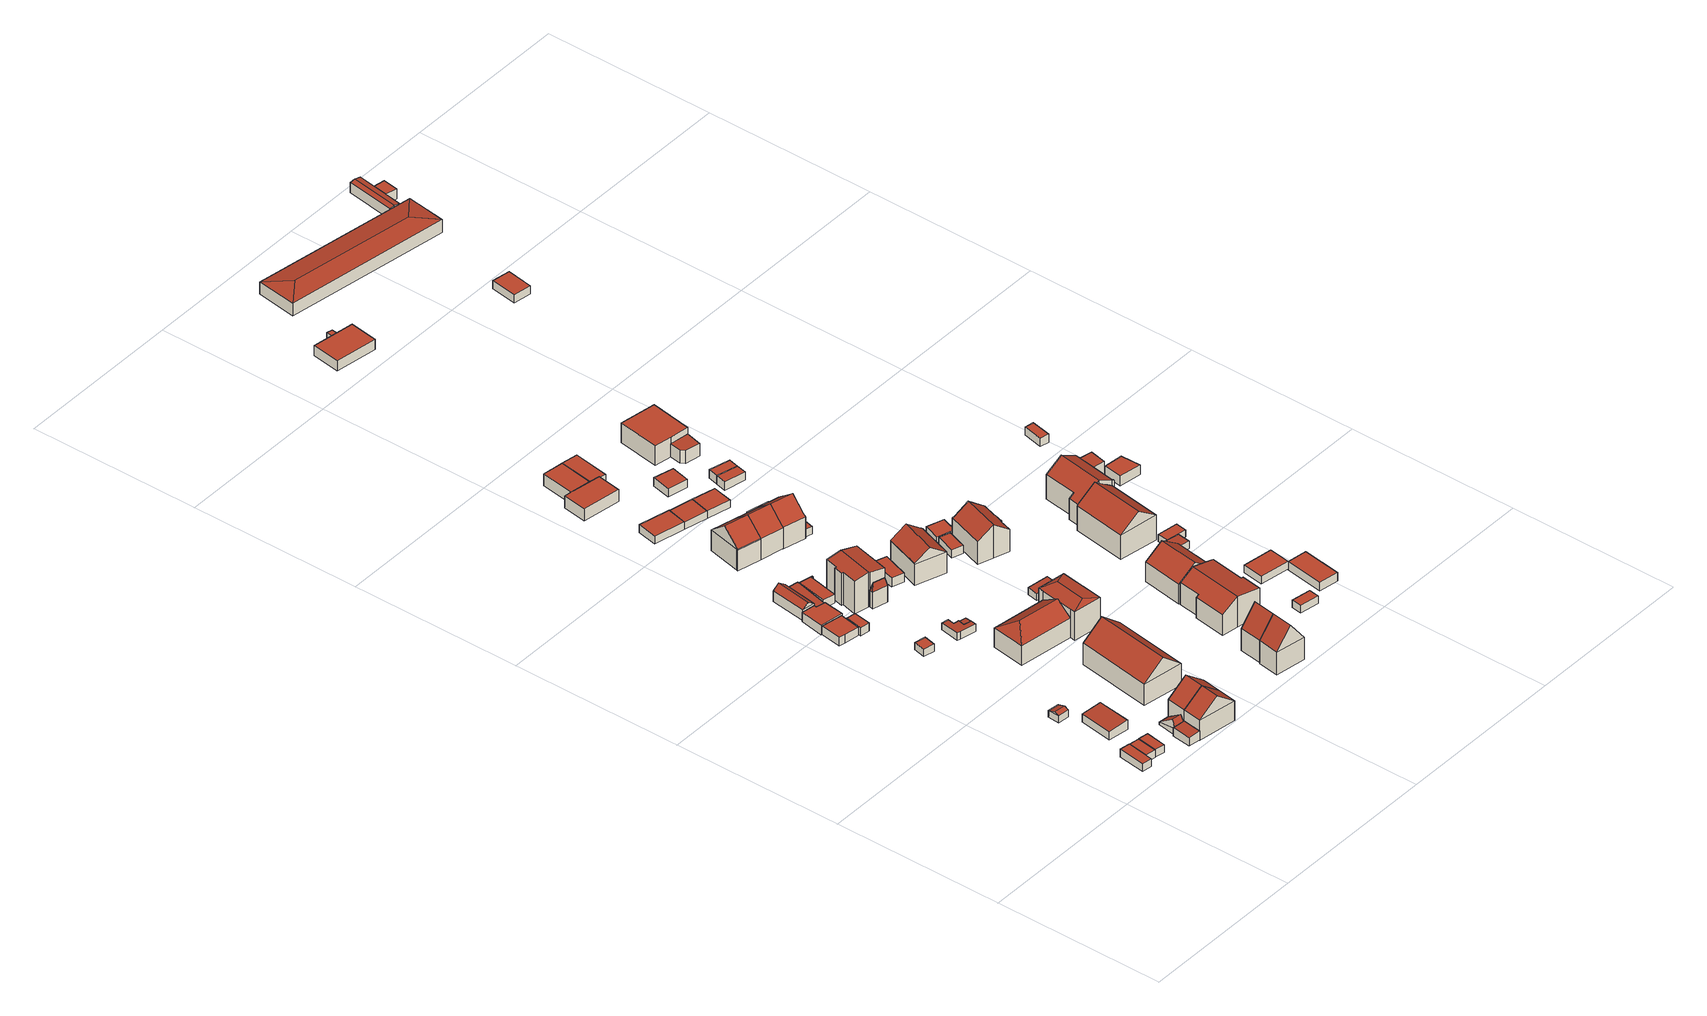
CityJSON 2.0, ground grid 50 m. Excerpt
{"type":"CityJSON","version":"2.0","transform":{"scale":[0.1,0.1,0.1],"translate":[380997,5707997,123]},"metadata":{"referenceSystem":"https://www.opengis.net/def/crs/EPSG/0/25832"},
"CityObjects":{
"building1":{"type":"Building","attributes":{"Gemeindeschluessel":"05911000","Geometrietyp2DReferenz":"3000","function":"31001_2463","roofType":"1000","measuredHeight":2.41,"storeysAboveGround":1},"geometry":[{"type":"Solid","lod":"2","boundaries":[[[[0,1,2,3]],[[4,5,1,0]],[[6,7,5,4]],[[3,2,7,6]],[[4,0,3,6]],[[1,5,7,2]]]],"semantics":{"surfaces":[{"type":"WallSurface"},{"type":"RoofSurface"},{"type":"GroundSurface"}],"values":[[0,0,0,0,1,2]]}}]},
"building2":{"type":"Building","attributes":{"Gemeindeschluessel":"05911000","Geometrietyp2DReferenz":"3000","function":"31001_2463","roofType":"1000","measuredHeight":2.34,"storeysAboveGround":1},"geometry":[{"type":"Solid","lod":"2","boundaries":[[[[8,9,10,11]],[[12,13,9,8]],[[14,15,13,12]],[[11,10,15,14]],[[12,8,11,14]],[[9,13,15,10]]]],"semantics":{"surfaces":[{"type":"WallSurface"},{"type":"RoofSurface"},{"type":"GroundSurface"}],"values":[[0,0,0,0,1,2]]}}]},
"building3":{"type":"Building","attributes":{"Gemeindeschluessel":"05911000","Geometrietyp2DReferenz":"3000","function":"31001_2463","roofType":"1000","measuredHeight":2.34,"storeysAboveGround":1},"geometry":[{"type":"Solid","lod":"2","boundaries":[[[[16,17,18,19]],[[20,21,17,16]],[[22,23,21,20]],[[19,18,23,22]],[[20,16,19,22]],[[17,21,23,18]]]],"semantics":{"surfaces":[{"type":"WallSurface"},{"type":"RoofSurface"},{"type":"GroundSurface"}],"values":[[0,0,0,0,1,2]]}}]},
"building4":{"type":"Building","attributes":{"Gemeindeschluessel":"05911000","Geometrietyp2DReferenz":"3000","function":"31001_1313","roofType":"3100","measuredHeight":2.68,"storeysAboveGround":1},"geometry":[{"type":"Solid","lod":"2","boundaries":[[[[24,25,26,27]],[[28,29,25,24]],[[30,31,29,28]],[[27,26,31,30]],[[24,32,28]],[[30,33,27]],[[27,33,32,24]],[[28,32,33,30]],[[25,29,31,26]]]],"semantics":{"surfaces":[{"type":"WallSurface"},{"type":"RoofSurface"},{"type":"GroundSurface"}],"values":[[0,0,0,0,0,0,1,1,2]]}}]},
"building5":{"type":"Building","attributes":{"Gemeindeschluessel":"05911000","Geometrietyp2DReferenz":"3000","function":"31001_2463","roofType":"2100","measuredHeight":2.93,"storeysAboveGround":1},"geometry":[{"type":"Solid","lod":"2","boundaries":[[[[34,35,36,37]],[[38,39,35,34]],[[40,41,39,38]],[[37,36,41,40]],[[38,34,37,40]],[[35,39,41,36]]]],"semantics":{"surfaces":[{"type":"WallSurface"},{"type":"RoofSurface"},{"type":"GroundSurface"}],"values":[[0,0,0,0,1,2]]}}]},
"building6":{"type":"Building","attributes":{"Gemeindeschluessel":"05911000","Geometrietyp2DReferenz":"3000","function":"51009_1610","roofType":"2100","measuredHeight":2.85},"geometry":[{"type":"Solid","lod":"2","boundaries":[[[[42,43,44,45]],[[46,47,43,42]],[[48,49,47,46]],[[50,51,49,48]],[[45,44,51,50]],[[48,46,42,45,50]],[[43,47,49,51,44]]]],"semantics":{"surfaces":[{"type":"WallSurface"},{"type":"RoofSurface"},{"type":"GroundSurface"}],"values":[[0,0,0,0,0,1,2]]}}]},
"building7":{"type":"Building","attributes":{"Gemeindeschluessel":"05911000","Geometrietyp2DReferenz":"3000","function":"51009_1610","roofType":"3100","measuredHeight":4.09},"geometry":[{"type":"Solid","lod":"2","boundaries":[[[[52,53,54,55]],[[56,57,53,52]],[[58,59,57,56]],[[55,54,59,58]],[[52,60,56]],[[58,61,55]],[[55,61,60,52]],[[56,60,61,58]],[[53,57,59,54]]]],"semantics":{"surfaces":[{"type":"WallSurface"},{"type":"RoofSurface"},{"type":"GroundSurface"}],"values":[[0,0,0,0,0,0,1,1,2]]}}]},
"building8":{"type":"Building","attributes":{"Gemeindeschluessel":"05911000","Geometrietyp2DReferenz":"3000","function":"31001_2463","roofType":"1000","measuredHeight":2.59,"storeysAboveGround":1},"geometry":[{"type":"Solid","lod":"2","boundaries":[[[[62,63,64,65]],[[66,67,63,62]],[[68,69,67,66]],[[70,71,69,68]],[[65,64,71,70]],[[68,66,62,65,70]],[[63,67,69,71,64]]]],"semantics":{"surfaces":[{"type":"WallSurface"},{"type":"RoofSurface"},{"type":"GroundSurface"}],"values":[[0,0,0,0,0,1,2]]}}]},
"building9":{"type":"Building","attributes":{"Gemeindeschluessel":"05911000","Geometrietyp2DReferenz":"3000","function":"51009_1611","roofType":"1000","measuredHeight":2.9},"geometry":[{"type":"Solid","lod":"2","boundaries":[[[[72,73,74,75]],[[76,77,73,72]],[[78,79,77,76]],[[80,81,79,78]],[[82,83,81,80]],[[75,74,83,82]],[[80,78,76,72,75,82]],[[73,77,79,81,83,74]]]],"semantics":{"surfaces":[{"type":"WallSurface"},{"type":"RoofSurface"},{"type":"GroundSurface"}],"values":[[0,0,0,0,0,0,1,2]]}}]},
"building10":{"type":"Building","attributes":{"Gemeindeschluessel":"05911000","Geometrietyp2DReferenz":"3000","function":"31001_1313","roofType":"1000","measuredHeight":2.15,"storeysAboveGround":1},"geometry":[{"type":"Solid","lod":"2","boundaries":[[[[84,85,86,87]],[[88,89,85,84]],[[90,91,89,88]],[[87,86,91,90]],[[88,84,87,90]],[[85,89,91,86]]]],"semantics":{"surfaces":[{"type":"WallSurface"},{"type":"RoofSurface"},{"type":"GroundSurface"}],"values":[[0,0,0,0,1,2]]}}]},
"building11":{"type":"Building","attributes":{"Gemeindeschluessel":"05911000","Geometrietyp2DReferenz":"3000","function":"31001_1010","roofType":"3100","measuredHeight":10.71,"storeysAboveGround":2},"address":[{"country":"Germany","locality":"Bochum","thoroughfareNumber":"12a","thoroughfareName":"Am Südblick"}],"geometry":[{"type":"Solid","lod":"2","boundaries":[[[[92,57,93,94]],[[95,96,57,92]],[[97,98,96,95]],[[94,93,98,97]],[[92,99,95]],[[97,100,94]],[[94,100,99,92]],[[95,99,100,97]],[[57,96,98,93]]]],"semantics":{"surfaces":[{"type":"WallSurface"},{"type":"RoofSurface"},{"type":"GroundSurface"}],"values":[[0,0,0,0,0,0,1,1,2]]}}]},
"building12":{"type":"Building","attributes":{"Gemeindeschluessel":"05911000","Geometrietyp2DReferenz":"3000","function":"51009_1610","roofType":"1000","measuredHeight":2.42},"geometry":[{"type":"Solid","lod":"2","boundaries":[[[[101,102,103,104]],[[105,106,102,101]],[[107,108,106,105]],[[104,103,108,107]],[[105,101,104,107]],[[102,106,108,103]]]],"semantics":{"surfaces":[{"type":"WallSurface"},{"type":"RoofSurface"},{"type":"GroundSurface"}],"values":[[0,0,0,0,1,2]]}}]},
"building13":{"type":"Building","attributes":{"Gemeindeschluessel":"05911000","Geometrietyp2DReferenz":"3000","function":"31001_1313","roofType":"5000","measuredHeight":4.59,"storeysAboveGround":1},"geometry":[{"type":"Solid","lod":"2","boundaries":[[[[109,110,111,112]],[[113,114,110,109]],[[115,116,114,113]],[[117,118,116,115]],[[112,111,118,117]],[[113,119,120,117,115]],[[119,109,112,120]],[[117,120,112]],[[109,119,113]],[[110,114,116,118,111]]]],"semantics":{"surfaces":[{"type":"WallSurface"},{"type":"RoofSurface"},{"type":"GroundSurface"}],"values":[[0,0,0,0,0,1,1,0,0,2]]}}]},
"building14":{"type":"Building","attributes":{"Gemeindeschluessel":"05911000","Geometrietyp2DReferenz":"3000","function":"31001_1010","roofType":"3100","measuredHeight":10.68,"storeysAboveGround":2},"address":[{"country":"Germany","locality":"Bochum","thoroughfareNumber":"12","thoroughfareName":"Am Südblick"}],"geometry":[{"type":"Solid","lod":"2","boundaries":[[[[121,53,57,92]],[[122,123,53,121]],[[95,96,123,122]],[[92,57,96,95]],[[121,124,122]],[[95,99,92]],[[92,99,124,121]],[[122,124,99,95]],[[53,123,96,57]]]],"semantics":{"surfaces":[{"type":"WallSurface"},{"type":"RoofSurface"},{"type":"GroundSurface"}],"values":[[0,0,0,0,0,0,1,1,2]]}}]},
"building15":{"type":"Building","attributes":{"Gemeindeschluessel":"05911000","Geometrietyp2DReferenz":"3000","function":"31001_2463","roofType":"2100","measuredHeight":2.59,"storeysAboveGround":1},"geometry":[{"type":"Solid","lod":"2","boundaries":[[[[125,126,127,128]],[[129,130,126,125]],[[131,132,130,129]],[[133,134,132,131]],[[135,136,134,133]],[[137,138,136,135]],[[128,127,138,137]],[[135,133,131,129,125,128,137]],[[126,130,132,134,136,138,127]]]],"semantics":{"surfaces":[{"type":"WallSurface"},{"type":"RoofSurface"},{"type":"GroundSurface"}],"values":[[0,0,0,0,0,0,0,1,2]]}}]},
"building16":{"type":"Building","attributes":{"Gemeindeschluessel":"05911000","Geometrietyp2DReferenz":"3000","function":"31001_2463","roofType":"1000","measuredHeight":2.65,"storeysAboveGround":1},"geometry":[{"type":"Solid","lod":"2","boundaries":[[[[139,140,141,142]],[[143,144,140,139]],[[145,146,144,143]],[[147,148,146,145]],[[149,150,148,147]],[[142,141,150,149]],[[147,145,143,139,142,149]],[[140,144,146,148,150,141]]]],"semantics":{"surfaces":[{"type":"WallSurface"},{"type":"RoofSurface"},{"type":"GroundSurface"}],"values":[[0,0,0,0,0,0,1,2]]}}]},
"building17":{"type":"Building","attributes":{"Gemeindeschluessel":"05911000","Geometrietyp2DReferenz":"3000","function":"31001_1313","roofType":"2100","measuredHeight":2.37,"storeysAboveGround":1},"geometry":[{"type":"Solid","lod":"2","boundaries":[[[[151,152,153,154]],[[155,156,152,151]],[[157,158,156,155]],[[159,160,158,157]],[[161,162,160,159]],[[163,164,162,161]],[[165,166,164,163]],[[167,168,166,165]],[[154,153,168,167]],[[165,163,161,159,157,155,151,154,167]],[[152,156,158,160,162,164,166,168,153]]]],"semantics":{"surfaces":[{"type":"WallSurface"},{"type":"RoofSurface"},{"type":"GroundSurface"}],"values":[[0,0,0,0,0,0,0,0,0,1,2]]}}]},
"building18":{"type":"Building","attributes":{"Gemeindeschluessel":"05911000","Geometrietyp2DReferenz":"3000","function":"51009_1610","roofType":"2100","measuredHeight":2.15},"geometry":[{"type":"Solid","lod":"2","boundaries":[[[[169,164,170,171]],[[172,162,164,169]],[[173,160,162,172]],[[171,170,160,173]],[[172,169,171,173]],[[164,162,160,170]]]],"semantics":{"surfaces":[{"type":"WallSurface"},{"type":"RoofSurface"},{"type":"GroundSurface"}],"values":[[0,0,0,0,1,2]]}}]},
"building19":{"type":"Building","attributes":{"Gemeindeschluessel":"05911000","Geometrietyp2DReferenz":"3000","function":"31001_1010","roofType":"3100","measuredHeight":11.6,"storeysAboveGround":2},"address":[{"country":"Germany","locality":"Bochum","thoroughfareNumber":"10","thoroughfareName":"Am Südblick"}],"geometry":[{"type":"Solid","lod":"2","boundaries":[[[[174,175,176,177]],[[178,179,175,174]],[[180,181,179,178]],[[177,176,181,180]],[[174,182,178]],[[180,183,177]],[[177,183,182,174]],[[178,182,183,180]],[[175,179,181,176]]]],"semantics":{"surfaces":[{"type":"WallSurface"},{"type":"RoofSurface"},{"type":"GroundSurface"}],"values":[[0,0,0,0,0,0,1,1,2]]}}]},
"building20":{"type":"Building","attributes":{"Gemeindeschluessel":"05911000","Geometrietyp2DReferenz":"3000","function":"31001_1010"},"address":[{"country":"Germany","locality":"Bochum","thoroughfareNumber":"68","thoroughfareName":"Auf dem Norrenberge"}],"children":["building20-1","building20-2"]},
"building20-1":{"type":"BuildingPart","attributes":{"roofType":"5000","measuredHeight":7.53,"storeysAboveGround":2},"parents":["building20"],"geometry":[{"type":"Solid","lod":"2","boundaries":[[[[184,185,186,187]],[[188,189,185,184]],[[190,191,189,188]],[[187,192,184]],[[190,193,192,187]],[[188,193,190]],[[184,192,193,188]],[[185,189,191,186]],[[191,190,187,186]]]],"semantics":{"surfaces":[{"type":"WallSurface"},{"type":"RoofSurface"},{"type":"GroundSurface"},{"type":"ClosureSurface"}],"values":[[0,0,0,1,1,1,1,2,3]]}}]},
"building20-2":{"type":"BuildingPart","attributes":{"roofType":"3100","measuredHeight":10.7,"storeysAboveGround":2},"parents":["building20"],"geometry":[{"type":"Solid","lod":"2","boundaries":[[[[194,195,191,190,196]],[[197,198,195,194]],[[199,200,198,197]],[[201,202,200,199]],[[203,204,202,201]],[[205,206,204,203]],[[207,208,206,205]],[[209,210,208,207]],[[211,212,210,209]],[[213,187,186,212,211]],[[207,205,203,201,199,197,194,209]],[[196,213,211,209,194]],[[195,198,200,202,204,206,208,210,212,186,191]],[[187,213,196,190]],[[191,186,187,190]]]],"semantics":{"surfaces":[{"type":"WallSurface"},{"type":"RoofSurface"},{"type":"GroundSurface"},{"type":"ClosureSurface"}],"values":[[0,0,0,0,0,0,0,0,0,0,1,1,2,0,3]]}}]},
"building21":{"type":"Building","attributes":{"Gemeindeschluessel":"05911000","Geometrietyp2DReferenz":"3000","function":"31001_1010","roofType":"3100","measuredHeight":10.77,"storeysAboveGround":2},"address":[{"country":"Germany","locality":"Bochum","thoroughfareNumber":"75","thoroughfareName":"Auf dem Norrenberge"}],"geometry":[{"type":"Solid","lod":"2","boundaries":[[[[214,215,216,217]],[[218,219,215,214]],[[220,221,219,218]],[[222,223,221,220]],[[217,216,223,222]],[[224,225,217,222]],[[225,224,226,227,228]],[[227,226,220,218]],[[228,227,218,214]],[[226,224,222,220]],[[225,228,214,217]],[[215,219,221,223,216]]]],"semantics":{"surfaces":[{"type":"WallSurface"},{"type":"RoofSurface"},{"type":"GroundSurface"}],"values":[[0,0,0,0,0,1,1,0,0,0,0,2]]}}]},
"building22":{"type":"Building","attributes":{"Gemeindeschluessel":"05911000","Geometrietyp2DReferenz":"3000","function":"31001_3041"},"address":[{"country":"Germany","locality":"Bochum","thoroughfareNumber":"8","thoroughfareName":"Am Südblick"}],"children":["building22-1","building22-2"]},
"building22-1":{"type":"BuildingPart","attributes":{"roofType":"5000","measuredHeight":9.44,"storeysAboveGround":3},"parents":["building22"],"geometry":[{"type":"Solid","lod":"2","boundaries":[[[[229,230,231,232]],[[233,234,235,230,229]],[[236,237,238,239,240]],[[241,242,237,236]],[[232,231,242,241]],[[243,229,232]],[[241,236,244,245]],[[241,245,243,232]],[[245,244,240,246,247,233,229,243]],[[240,244,236]],[[230,235,238,237,242,231]],[[246,240,239]],[[234,233,247]],[[238,235,234,239]],[[234,247,246,239]]]],"semantics":{"surfaces":[{"type":"WallSurface"},{"type":"RoofSurface"},{"type":"GroundSurface"},{"type":"ClosureSurface"}],"values":[[0,0,0,0,0,1,1,1,1,0,2,0,0,3,3]]}}]},
"building22-2":{"type":"BuildingPart","attributes":{"roofType":"5000","measuredHeight":9.24,"storeysAboveGround":3},"parents":["building22"],"geometry":[{"type":"Solid","lod":"2","boundaries":[[[[248,249,235,234]],[[250,251,249,248]],[[239,238,251,250]],[[248,252,250]],[[234,247,253,252,248]],[[250,252,253,246,239]],[[249,251,238,235]],[[238,239,234,235]],[[247,246,253]],[[247,234,239,246]]]],"semantics":{"surfaces":[{"type":"WallSurface"},{"type":"RoofSurface"},{"type":"GroundSurface"},{"type":"ClosureSurface"}],"values":[[0,0,0,1,1,1,2,3,0,3]]}}]},
"building23":{"type":"Building","attributes":{"Gemeindeschluessel":"05911000","Geometrietyp2DReferenz":"3000","function":"31001_2463","roofType":"1000","measuredHeight":2.37,"storeysAboveGround":1},"geometry":[{"type":"Solid","lod":"2","boundaries":[[[[254,255,256,257]],[[258,259,255,254]],[[260,261,259,258]],[[257,256,261,260]],[[258,254,257,260]],[[255,259,261,256]]]],"semantics":{"surfaces":[{"type":"WallSurface"},{"type":"RoofSurface"},{"type":"GroundSurface"}],"values":[[0,0,0,0,1,2]]}}]},
"building24":{"type":"Building","attributes":{"Gemeindeschluessel":"05911000","Geometrietyp2DReferenz":"3000","function":"31001_1010","roofType":"3100","measuredHeight":10.73,"storeysAboveGround":2},"address":[{"country":"Germany","locality":"Bochum","thoroughfareNumber":"73","thoroughfareName":"Auf dem Norrenberge"}],"geometry":[{"type":"Solid","lod":"2","boundaries":[[[[262,263,216,264]],[[265,266,263,262]],[[267,215,266,265]],[[264,216,215,267]],[[262,268,265]],[[267,269,264]],[[264,269,268,262]],[[265,268,269,267]],[[263,266,215,216]]]],"semantics":{"surfaces":[{"type":"WallSurface"},{"type":"RoofSurface"},{"type":"GroundSurface"}],"values":[[0,0,0,0,0,0,1,1,2]]}}]},
"building25":{"type":"Building","attributes":{"Gemeindeschluessel":"05911000","Geometrietyp2DReferenz":"3000","function":"31001_2100"},"address":[{"country":"Germany","locality":"Bochum","thoroughfareNumber":"73","thoroughfareName":"Kirchharpener Str."}],"children":["building25-1","building25-2"]},
"building25-1":{"type":"BuildingPart","attributes":{"roofType":"1000","measuredHeight":3.66,"storeysAboveGround":1},"parents":["building25"],"geometry":[{"type":"Solid","lod":"2","boundaries":[[[[270,271,272,273]],[[274,275,271,270]],[[273,272,276,277]],[[274,270,273,277]],[[271,275,276,272]],[[275,274,277,276]]]],"semantics":{"surfaces":[{"type":"WallSurface"},{"type":"RoofSurface"},{"type":"GroundSurface"},{"type":"ClosureSurface"}],"values":[[0,0,0,1,2,3]]}}]},
"building25-2":{"type":"BuildingPart","attributes":{"roofType":"1000","measuredHeight":3.69,"storeysAboveGround":1},"parents":["building25"],"geometry":[{"type":"Solid","lod":"2","boundaries":[[[[278,279,280,281]],[[282,277,276,279,278]],[[283,284,275,274,285]],[[286,287,284,283]],[[281,280,287,286]],[[283,285,282,278,281,286]],[[279,276,275,284,287,280]],[[277,282,285,274]],[[275,276,277,274]]]],"semantics":{"surfaces":[{"type":"WallSurface"},{"type":"RoofSurface"},{"type":"GroundSurface"},{"type":"ClosureSurface"}],"values":[[0,0,0,0,0,1,2,0,3]]}}]},
"building26":{"type":"Building","attributes":{"Gemeindeschluessel":"05911000","Geometrietyp2DReferenz":"3000","function":"31001_2463","roofType":"1000","measuredHeight":2.79,"storeysAboveGround":1},"geometry":[{"type":"Solid","lod":"2","boundaries":[[[[288,289,290,291]],[[292,293,289,288]],[[294,295,293,292]],[[291,290,295,294]],[[292,288,291,294]],[[289,293,295,290]]]],"semantics":{"surfaces":[{"type":"WallSurface"},{"type":"RoofSurface"},{"type":"GroundSurface"}],"values":[[0,0,0,0,1,2]]}}]},
"building27":{"type":"Building","attributes":{"Gemeindeschluessel":"05911000","Geometrietyp2DReferenz":"3000","function":"31001_2463","roofType":"1000","measuredHeight":2.34,"storeysAboveGround":1},"geometry":[{"type":"Solid","lod":"2","boundaries":[[[[296,259,261,297]],[[298,299,259,296]],[[300,301,299,298]],[[297,261,301,300]],[[298,296,297,300]],[[259,299,301,261]]]],"semantics":{"surfaces":[{"type":"WallSurface"},{"type":"RoofSurface"},{"type":"GroundSurface"}],"values":[[0,0,0,0,1,2]]}}]},
"building28":{"type":"Building","attributes":{"Gemeindeschluessel":"05911000","Geometrietyp2DReferenz":"3000","function":"31001_1010","roofType":"3100","measuredHeight":10.95,"storeysAboveGround":2},"address":[{"country":"Germany","locality":"Bochum","thoroughfareNumber":"71","thoroughfareName":"Auf dem Norrenberge"}],"geometry":[{"type":"Solid","lod":"2","boundaries":[[[[302,303,304,305]],[[306,307,303,302]],[[308,309,307,306]],[[310,311,309,308]],[[312,313,311,310]],[[305,304,313,312]],[[314,315,316,305,312]],[[317,315,314,310,308]],[[317,308,306]],[[316,315,317,306,302]],[[316,302,305]],[[314,312,310]],[[303,307,309,311,313,304]]]],"semantics":{"surfaces":[{"type":"WallSurface"},{"type":"RoofSurface"},{"type":"GroundSurface"}],"values":[[0,0,0,0,0,0,1,1,0,0,0,0,2]]}}]},
"building29":{"type":"Building","attributes":{"Gemeindeschluessel":"05911000","Geometrietyp2DReferenz":"3000","function":"51009_1610","roofType":"1000","measuredHeight":3.65},"geometry":[{"type":"Solid","lod":"2","boundaries":[[[[318,271,275,285]],[[319,320,271,318]],[[321,322,320,319]],[[323,324,322,321]],[[283,284,324,323]],[[285,275,284,283]],[[323,321,319,318,285,283]],[[271,320,322,324,284,275]]]],"semantics":{"surfaces":[{"type":"WallSurface"},{"type":"RoofSurface"},{"type":"GroundSurface"}],"values":[[0,0,0,0,0,0,1,2]]}}]},
"building30":{"type":"Building","attributes":{"Gemeindeschluessel":"05911000","Geometrietyp2DReferenz":"3000","function":"31001_1010","roofType":"3100","measuredHeight":9.88,"storeysAboveGround":2},"address":[{"country":"Germany","locality":"Bochum","thoroughfareNumber":"66","thoroughfareName":"Auf dem Norrenberge"}],"geometry":[{"type":"Solid","lod":"2","boundaries":[[[[325,326,327,328]],[[329,330,326,325]],[[331,332,330,329]],[[333,334,332,331]],[[328,327,334,333]],[[335,336,337,338]],[[339,336,335,331,329]],[[339,329,325]],[[337,336,339,325,328]],[[338,337,328,333]],[[335,338,333,331]],[[326,330,332,334,327]]]],"semantics":{"surfaces":[{"type":"WallSurface"},{"type":"RoofSurface"},{"type":"GroundSurface"}],"values":[[0,0,0,0,0,1,1,0,0,0,0,2]]}}]},
"building31":{"type":"Building","attributes":{"Gemeindeschluessel":"05911000","Geometrietyp2DReferenz":"3000","function":"31001_2463","roofType":"1000","measuredHeight":2.33,"storeysAboveGround":1},"geometry":[{"type":"Solid","lod":"2","boundaries":[[[[298,299,301,300]],[[340,341,299,298]],[[342,343,341,340]],[[300,301,343,342]],[[340,298,300,342]],[[299,341,343,301]]]],"semantics":{"surfaces":[{"type":"WallSurface"},{"type":"RoofSurface"},{"type":"GroundSurface"}],"values":[[0,0,0,0,1,2]]}}]},
"building32":{"type":"Building","attributes":{"Gemeindeschluessel":"05911000","Geometrietyp2DReferenz":"3000","function":"31001_2463","roofType":"1000","measuredHeight":2.26,"storeysAboveGround":1},"geometry":[{"type":"Solid","lod":"2","boundaries":[[[[344,345,346,347]],[[348,349,345,344]],[[350,351,349,348]],[[347,346,351,350]],[[348,344,347,350]],[[345,349,351,346]]]],"semantics":{"surfaces":[{"type":"WallSurface"},{"type":"RoofSurface"},{"type":"GroundSurface"}],"values":[[0,0,0,0,1,2]]}}]},
"building33":{"type":"Building","attributes":{"Gemeindeschluessel":"05911000","Geometrietyp2DReferenz":"3000","function":"51009_1610","roofType":"2100","measuredHeight":2.83},"geometry":[{"type":"Solid","lod":"2","boundaries":[[[[352,353,354,355]],[[356,357,353,352]],[[358,359,357,356]],[[355,354,359,358]],[[356,352,355,358]],[[353,357,359,354]]]],"semantics":{"surfaces":[{"type":"WallSurface"},{"type":"RoofSurface"},{"type":"GroundSurface"}],"values":[[0,0,0,0,1,2]]}}]},
"building34":{"type":"Building","attributes":{"Gemeindeschluessel":"05911000","Geometrietyp2DReferenz":"3000","function":"31001_1010","roofType":"3100","measuredHeight":12.93,"storeysAboveGround":2},"address":[{"country":"Germany","locality":"Bochum","thoroughfareNumber":"11","thoroughfareName":"Am Südblick"}],"geometry":[{"type":"Solid","lod":"2","boundaries":[[[[360,361,362,363]],[[364,365,361,360]],[[366,367,365,364]],[[363,362,367,366]],[[360,368,364]],[[366,369,363]],[[363,369,368,360]],[[364,368,369,366]],[[361,365,367,362]]]],"semantics":{"surfaces":[{"type":"WallSurface"},{"type":"RoofSurface"},{"type":"GroundSurface"}],"values":[[0,0,0,0,0,0,1,1,2]]}}]},
"building35":{"type":"Building","attributes":{"Gemeindeschluessel":"05911000","Geometrietyp2DReferenz":"3000","function":"31001_2463","roofType":"2100","measuredHeight":2.39,"storeysAboveGround":1},"geometry":[{"type":"Solid","lod":"2","boundaries":[[[[370,371,372,373]],[[374,375,371,370]],[[376,377,375,374]],[[373,372,377,376]],[[374,370,373,376]],[[371,375,377,372]]]],"semantics":{"surfaces":[{"type":"WallSurface"},{"type":"RoofSurface"},{"type":"GroundSurface"}],"values":[[0,0,0,0,1,2]]}}]},
"building36":{"type":"Building","attributes":{"Gemeindeschluessel":"05911000","Geometrietyp2DReferenz":"3000","function":"31001_1010","roofType":"3100","measuredHeight":12.69,"storeysAboveGround":2},"address":[{"country":"Germany","locality":"Bochum","thoroughfareNumber":"9","thoroughfareName":"Am Südblick"}],"geometry":[{"type":"Solid","lod":"2","boundaries":[[[[378,379,380,360]],[[381,382,379,378]],[[364,383,382,381]],[[360,380,383,364]],[[378,384,381]],[[364,368,360]],[[360,368,384,378]],[[381,384,368,364]],[[379,382,383,380]]]],"semantics":{"surfaces":[{"type":"WallSurface"},{"type":"RoofSurface"},{"type":"GroundSurface"}],"values":[[0,0,0,0,0,0,1,1,2]]}}]},
"building37":{"type":"Building","attributes":{"Gemeindeschluessel":"05911000","Geometrietyp2DReferenz":"3000","function":"31001_2463","roofType":"1000","measuredHeight":2.55,"storeysAboveGround":1},"geometry":[{"type":"Solid","lod":"2","boundaries":[[[[385,386,387,388]],[[389,390,386,385]],[[391,392,390,389]],[[388,387,392,391]],[[389,385,388,391]],[[386,390,392,387]]]],"semantics":{"surfaces":[{"type":"WallSurface"},{"type":"RoofSurface"},{"type":"GroundSurface"}],"values":[[0,0,0,0,1,2]]}}]},
"building38":{"type":"Building","attributes":{"Gemeindeschluessel":"05911000","Geometrietyp2DReferenz":"3000","function":"51009_1611","roofType":"1000","measuredHeight":2.4},"geometry":[{"type":"Solid","lod":"2","boundaries":[[[[393,394,326,395]],[[396,397,394,393]],[[398,399,397,396]],[[400,330,399,398]],[[395,326,330,400]],[[398,396,393,395,400]],[[394,397,399,330,326]]]],"semantics":{"surfaces":[{"type":"WallSurface"},{"type":"RoofSurface"},{"type":"GroundSurface"}],"values":[[0,0,0,0,0,1,2]]}}]},
"building39":{"type":"Building","attributes":{"Gemeindeschluessel":"05911000","Geometrietyp2DReferenz":"3000","function":"31001_2463","roofType":"1000","measuredHeight":2.5,"storeysAboveGround":1},"geometry":[{"type":"Solid","lod":"2","boundaries":[[[[401,402,403,404]],[[405,406,402,401]],[[407,408,406,405]],[[404,403,408,407]],[[405,401,404,407]],[[402,406,408,403]]]],"semantics":{"surfaces":[{"type":"WallSurface"},{"type":"RoofSurface"},{"type":"GroundSurface"}],"values":[[0,0,0,0,1,2]]}}]},
"building40":{"type":"Building","attributes":{"Gemeindeschluessel":"05911000","Geometrietyp2DReferenz":"3000","function":"31001_2463","roofType":"1000","measuredHeight":2.62,"storeysAboveGround":1},"geometry":[{"type":"Solid","lod":"2","boundaries":[[[[409,410,411,412]],[[413,414,410,409]],[[415,416,414,413]],[[412,411,416,415]],[[413,409,412,415]],[[410,414,416,411]]]],"semantics":{"surfaces":[{"type":"WallSurface"},{"type":"RoofSurface"},{"type":"GroundSurface"}],"values":[[0,0,0,0,1,2]]}}]},
"building41":{"type":"Building","attributes":{"Gemeindeschluessel":"05911000","Geometrietyp2DReferenz":"3000","function":"51009_1611","roofType":"1000","measuredHeight":2.81},"geometry":[{"type":"Solid","lod":"2","boundaries":[[[[417,402,406,418]],[[419,420,402,417]],[[421,422,420,419]],[[423,424,422,421]],[[425,426,424,423]],[[427,428,426,425]],[[418,406,428,427]],[[425,423,421,419,417,418,427]],[[402,420,422,424,426,428,406]]]],"semantics":{"surfaces":[{"type":"WallSurface"},{"type":"RoofSurface"},{"type":"GroundSurface"}],"values":[[0,0,0,0,0,0,0,1,2]]}}]},
"building42":{"type":"Building","attributes":{"Gemeindeschluessel":"05911000","Geometrietyp2DReferenz":"3000","function":"31001_1010","roofType":"3100","measuredHeight":9.54,"storeysAboveGround":2},"address":[{"country":"Germany","locality":"Bochum","thoroughfareNumber":"7","thoroughfareName":"Am Südblick"}],"geometry":[{"type":"Solid","lod":"2","boundaries":[[[[429,430,431,432]],[[433,434,430,429]],[[435,436,434,433]],[[437,438,436,435]],[[439,440,438,437]],[[441,442,440,439]],[[443,444,442,441]],[[445,446,444,443]],[[447,448,446,445]],[[449,450,448,447]],[[432,431,450,449]],[[443,441,439,437,435,433,445]],[[429,432,449,447,445,433]],[[430,434,436,438,440,442,444,446,448,450,431]]]],"semantics":{"surfaces":[{"type":"WallSurface"},{"type":"RoofSurface"},{"type":"GroundSurface"}],"values":[[0,0,0,0,0,0,0,0,0,0,0,1,1,2]]}}]},
"building43":{"type":"Building","attributes":{"Gemeindeschluessel":"05911000","Geometrietyp2DReferenz":"3000","function":"31001_1010","roofType":"3100","measuredHeight":10.13,"storeysAboveGround":2},"address":[{"country":"Germany","locality":"Bochum","thoroughfareNumber":"2","thoroughfareName":"Am Südblick"}],"geometry":[{"type":"Solid","lod":"2","boundaries":[[[[451,452,453,454]],[[455,456,452,451]],[[457,458,456,455]],[[459,460,458,457]],[[461,462,460,459]],[[463,464,462,461]],[[465,466,464,463]],[[467,468,466,465]],[[469,470,468,467]],[[471,472,470,469]],[[454,453,472,471]],[[465,463,461,459,467]],[[457,455,451,454,471,469,467,459]],[[452,456,458,460,462,464,466,468,470,472,453]]]],"semantics":{"surfaces":[{"type":"WallSurface"},{"type":"RoofSurface"},{"type":"GroundSurface"}],"values":[[0,0,0,0,0,0,0,0,0,0,0,1,1,2]]}}]},
"building44":{"type":"Building","attributes":{"Gemeindeschluessel":"05911000","Geometrietyp2DReferenz":"3000","function":"31001_2463","roofType":"1000","measuredHeight":2.64,"storeysAboveGround":1},"geometry":[{"type":"Solid","lod":"2","boundaries":[[[[473,474,410,409]],[[475,476,474,473]],[[413,414,476,475]],[[409,410,414,413]],[[475,473,409,413]],[[474,476,414,410]]]],"semantics":{"surfaces":[{"type":"WallSurface"},{"type":"RoofSurface"},{"type":"GroundSurface"}],"values":[[0,0,0,0,1,2]]}}]},
"building45":{"type":"Building","attributes":{"Gemeindeschluessel":"05911000","Geometrietyp2DReferenz":"3000","function":"31001_1010"},"address":[{"country":"Germany","locality":"Bochum","thoroughfareNumber":"71","thoroughfareName":"Kirchharpener Str."}],"children":["building45-1","building45-2"]},
"building45-1":{"type":"BuildingPart","attributes":{"roofType":"2100","measuredHeight":4.18,"storeysAboveGround":2},"parents":["building45"],"geometry":[{"type":"Solid","lod":"2","boundaries":[[[[477,478,479,480]],[[481,482,483,484]],[[485,486,482,481]],[[480,479,486,485]],[[481,484,477,480,485]],[[478,483,482,486,479]],[[478,477,484,483]]]],"semantics":{"surfaces":[{"type":"WallSurface"},{"type":"RoofSurface"},{"type":"GroundSurface"},{"type":"ClosureSurface"}],"values":[[0,0,0,0,1,2,3]]}}]},
"building45-2":{"type":"BuildingPart","attributes":{"roofType":"1000","measuredHeight":6.17,"storeysAboveGround":2},"parents":["building45"],"geometry":[{"type":"Solid","lod":"2","boundaries":[[[[487,488,489,490]],[[491,492,488,487]],[[493,484,483,492,491]],[[490,489,478,477,494]],[[493,491,487,490,494]],[[488,492,483,478,489]],[[484,493,494,477]],[[478,483,484,477]]]],"semantics":{"surfaces":[{"type":"WallSurface"},{"type":"RoofSurface"},{"type":"GroundSurface"},{"type":"ClosureSurface"}],"values":[[0,0,0,0,1,2,0,3]]}}]},
"building46":{"type":"Building","attributes":{"Gemeindeschluessel":"05911000","Geometrietyp2DReferenz":"3000","function":"31001_1010","roofType":"3100","measuredHeight":9.84,"storeysAboveGround":2},"address":[{"country":"Germany","locality":"Bochum","thoroughfareNumber":"5","thoroughfareName":"Am Südblick"}],"geometry":[{"type":"Solid","lod":"2","boundaries":[[[[495,496,497,498]],[[499,500,496,495]],[[501,502,500,499]],[[498,497,502,501]],[[495,503,499]],[[501,504,498]],[[498,504,503,495]],[[499,503,504,501]],[[496,500,502,497]]]],"semantics":{"surfaces":[{"type":"WallSurface"},{"type":"RoofSurface"},{"type":"GroundSurface"}],"values":[[0,0,0,0,0,0,1,1,2]]}}]},
"building47":{"type":"Building","attributes":{"Gemeindeschluessel":"05911000","Geometrietyp2DReferenz":"3000","function":"31001_3080","roofType":"1000","measuredHeight":3.12,"storeysAboveGround":1},"address":[{"country":"Germany","locality":"Bochum","thoroughfareNumber":"63","thoroughfareName":"Kirchharpener Str."}],"geometry":[{"type":"Solid","lod":"2","boundaries":[[[[505,506,507,508]],[[509,510,506,505]],[[511,512,510,509]],[[508,507,512,511]],[[509,505,508,511]],[[506,510,512,507]]]],"semantics":{"surfaces":[{"type":"WallSurface"},{"type":"RoofSurface"},{"type":"GroundSurface"}],"values":[[0,0,0,0,1,2]]}}]},
"building48":{"type":"Building","attributes":{"Gemeindeschluessel":"05911000","Geometrietyp2DReferenz":"3000","function":"31001_2463","roofType":"1000","measuredHeight":2.33,"storeysAboveGround":1},"geometry":[{"type":"Solid","lod":"2","boundaries":[[[[513,514,515,516]],[[517,518,514,513]],[[519,520,518,517]],[[516,515,520,519]],[[517,513,516,519]],[[514,518,520,515]]]],"semantics":{"surfaces":[{"type":"WallSurface"},{"type":"RoofSurface"},{"type":"GroundSurface"}],"values":[[0,0,0,0,1,2]]}}]},
"building49":{"type":"Building","attributes":{"Gemeindeschluessel":"05911000","Geometrietyp2DReferenz":"3000","function":"51009_1610","roofType":"1000","measuredHeight":2.44},"geometry":[{"type":"Solid","lod":"2","boundaries":[[[[521,522,523,524]],[[525,526,522,521]],[[527,528,526,525]],[[524,523,528,527]],[[525,521,524,527]],[[522,526,528,523]]]],"semantics":{"surfaces":[{"type":"WallSurface"},{"type":"RoofSurface"},{"type":"GroundSurface"}],"values":[[0,0,0,0,1,2]]}}]},
"building50":{"type":"Building","attributes":{"Gemeindeschluessel":"05911000","Geometrietyp2DReferenz":"3000","function":"31001_1010","roofType":"3100","measuredHeight":11.66,"storeysAboveGround":2},"address":[{"country":"Germany","locality":"Bochum","thoroughfareNumber":"3","thoroughfareName":"Am Südblick"}],"geometry":[{"type":"Solid","lod":"2","boundaries":[[[[529,530,531,532]],[[533,534,530,529]],[[535,536,534,533]],[[537,538,536,535]],[[532,531,538,537]],[[537,539,540,541,532]],[[533,540,539,535]],[[541,540,533,529]],[[541,529,532]],[[537,535,539]],[[530,534,536,538,531]]]],"semantics":{"surfaces":[{"type":"WallSurface"},{"type":"RoofSurface"},{"type":"GroundSurface"}],"values":[[0,0,0,0,0,1,1,0,0,0,2]]}}]},
"building51":{"type":"Building","attributes":{"Gemeindeschluessel":"05911000","Geometrietyp2DReferenz":"3000","function":"31001_2463","roofType":"2100","measuredHeight":2.49,"storeysAboveGround":1},"geometry":[{"type":"Solid","lod":"2","boundaries":[[[[542,543,544,545]],[[546,547,543,542]],[[548,549,547,546]],[[550,551,549,548]],[[552,553,551,550]],[[545,544,553,552]],[[550,548,546,542,545,552]],[[543,547,549,551,553,544]]]],"semantics":{"surfaces":[{"type":"WallSurface"},{"type":"RoofSurface"},{"type":"GroundSurface"}],"values":[[0,0,0,0,0,0,1,2]]}}]},
"building52":{"type":"Building","attributes":{"Gemeindeschluessel":"05911000","Geometrietyp2DReferenz":"3000","function":"31001_2463","roofType":"1000","measuredHeight":2.31,"storeysAboveGround":1},"geometry":[{"type":"Solid","lod":"2","boundaries":[[[[554,555,556,557]],[[558,559,555,554]],[[560,561,559,558]],[[557,556,561,560]],[[558,554,557,560]],[[555,559,561,556]]]],"semantics":{"surfaces":[{"type":"WallSurface"},{"type":"RoofSurface"},{"type":"GroundSurface"}],"values":[[0,0,0,0,1,2]]}}]},
"building53":{"type":"Building","attributes":{"Gemeindeschluessel":"05911000","Geometrietyp2DReferenz":"3000","function":"31001_2463","roofType":"1000","measuredHeight":2.26,"storeysAboveGround":1},"geometry":[{"type":"Solid","lod":"2","boundaries":[[[[562,563,564,565]],[[566,567,563,562]],[[568,569,567,566]],[[570,571,569,568]],[[565,564,571,570]],[[568,566,562,565,570]],[[563,567,569,571,564]]]],"semantics":{"surfaces":[{"type":"WallSurface"},{"type":"RoofSurface"},{"type":"GroundSurface"}],"values":[[0,0,0,0,0,1,2]]}}]},
"building54":{"type":"Building","attributes":{"Gemeindeschluessel":"05911000","Geometrietyp2DReferenz":"3000","function":"31001_2463","roofType":"1000","measuredHeight":2.65,"storeysAboveGround":1},"geometry":[{"type":"Solid","lod":"2","boundaries":[[[[572,573,574,575]],[[576,577,573,572]],[[578,579,577,576]],[[575,574,579,578]],[[576,572,575,578]],[[573,577,579,574]]]],"semantics":{"surfaces":[{"type":"WallSurface"},{"type":"RoofSurface"},{"type":"GroundSurface"}],"values":[[0,0,0,0,1,2]]}}]},
"building55":{"type":"Building","attributes":{"Gemeindeschluessel":"05911000","Geometrietyp2DReferenz":"3000","function":"31001_1010"},"address":[{"country":"Germany","locality":"Bochum","thoroughfareNumber":"1","thoroughfareName":"Am Südblick"}],"children":["building55-1","building55-2"]},
"building55-1":{"type":"BuildingPart","attributes":{"roofType":"2100","measuredHeight":6.97,"storeysAboveGround":2},"parents":["building55"],"geometry":[{"type":"Solid","lod":"2","boundaries":[[[[580,581,582,583]],[[584,585,581,580]],[[586,587,585,584]],[[588,589,587,586]],[[590,591,589,588]],[[592,593,591,590]],[[590,588,586,584,580,583,592]],[[581,585,587,589,591,593,582]],[[593,592,583,582]]]],"semantics":{"surfaces":[{"type":"WallSurface"},{"type":"RoofSurface"},{"type":"GroundSurface"},{"type":"ClosureSurface"}],"values":[[0,0,0,0,0,0,1,2,3]]}}]},
"building55-2":{"type":"BuildingPart","attributes":{"roofType":"3100","measuredHeight":10.92,"storeysAboveGround":2},"parents":["building55"],"geometry":[{"type":"Solid","lod":"2","boundaries":[[[[594,595,596,597]],[[598,599,595,594]],[[600,601,599,598]],[[602,603,601,600]],[[604,605,603,602]],[[606,607,605,604]],[[608,609,607,606]],[[610,611,609,608]],[[612,613,611,610]],[[614,583,582,613,612]],[[597,596,593,592,615]],[[610,608,606,604,602,612]],[[600,598,594,597,615,614,612,602]],[[595,599,601,603,605,607,609,611,613,582,593,596]],[[583,614,615,592]],[[593,582,583,592]]]],"semantics":{"surfaces":[{"type":"WallSurface"},{"type":"RoofSurface"},{"type":"GroundSurface"},{"type":"ClosureSurface"}],"values":[[0,0,0,0,0,0,0,0,0,0,0,1,1,2,0,3]]}}]},
"building56":{"type":"Building","attributes":{"Gemeindeschluessel":"05911000","Geometrietyp2DReferenz":"3000","function":"31001_2463","roofType":"1000","measuredHeight":2.95,"storeysAboveGround":1},"geometry":[{"type":"Solid","lod":"2","boundaries":[[[[616,617,618,619]],[[620,621,617,616]],[[622,623,621,620]],[[619,618,623,622]],[[620,616,619,622]],[[617,621,623,618]]]],"semantics":{"surfaces":[{"type":"WallSurface"},{"type":"RoofSurface"},{"type":"GroundSurface"}],"values":[[0,0,0,0,1,2]]}}]},
"building57":{"type":"Building","attributes":{"Gemeindeschluessel":"05911000","Geometrietyp2DReferenz":"3000","function":"31001_3080","roofType":"5000","measuredHeight":4.82,"storeysAboveGround":1},"geometry":[{"type":"Solid","lod":"2","boundaries":[[[[624,625,626,627]],[[628,629,625,624]],[[630,631,629,628]],[[627,626,631,630]],[[624,627,632]],[[633,630,628]],[[633,632,627,630]],[[628,624,632,633]],[[625,629,631,626]]]],"semantics":{"surfaces":[{"type":"WallSurface"},{"type":"RoofSurface"},{"type":"GroundSurface"}],"values":[[0,0,0,0,1,1,1,1,2]]}}]},
"building58":{"type":"Building","attributes":{"Gemeindeschluessel":"05911000","Geometrietyp2DReferenz":"3000","function":"31001_2523","roofType":"1000","measuredHeight":2.5,"storeysAboveGround":1},"geometry":[{"type":"Solid","lod":"2","boundaries":[[[[634,635,636,637]],[[638,639,635,634]],[[640,641,639,638]],[[637,636,641,640]],[[638,634,637,640]],[[635,639,641,636]]]],"semantics":{"surfaces":[{"type":"WallSurface"},{"type":"RoofSurface"},{"type":"GroundSurface"}],"values":[[0,0,0,0,1,2]]}}]},
"building59":{"type":"Building","attributes":{"Gemeindeschluessel":"05911000","Geometrietyp2DReferenz":"3000","function":"31001_2463","roofType":"1000","measuredHeight":2.5,"storeysAboveGround":1},"geometry":[{"type":"Solid","lod":"2","boundaries":[[[[642,643,644,645]],[[646,647,643,642]],[[648,649,647,646]],[[645,644,649,648]],[[646,642,645,648]],[[643,647,649,644]]]],"semantics":{"surfaces":[{"type":"WallSurface"},{"type":"RoofSurface"},{"type":"GroundSurface"}],"values":[[0,0,0,0,1,2]]}}]},
"building60":{"type":"Building","attributes":{"Gemeindeschluessel":"05911000","Geometrietyp2DReferenz":"3000","function":"31001_3080"},"children":["building60-1","building60-2"]},
"building60-1":{"type":"BuildingPart","attributes":{"roofType":"3100","measuredHeight":3.47,"storeysAboveGround":1},"parents":["building60"],"geometry":[{"type":"Solid","lod":"2","boundaries":[[[[650,651,652,653]],[[654,655,651,650]],[[656,657,655,654]],[[658,659,657,656]],[[660,661,659,658]],[[662,663,661,660]],[[664,665,663,662]],[[658,656,654,660]],[[650,653,664,662,660,654]],[[651,655,657,659,661,663,665,652]],[[665,664,653,652]]]],"semantics":{"surfaces":[{"type":"WallSurface"},{"type":"RoofSurface"},{"type":"GroundSurface"},{"type":"ClosureSurface"}],"values":[[0,0,0,0,0,0,0,1,1,2,3]]}}]},
"building60-2":{"type":"BuildingPart","attributes":{"roofType":"1000","measuredHeight":3.21,"storeysAboveGround":1},"parents":["building60"],"geometry":[{"type":"Solid","lod":"2","boundaries":[[[[666,667,665,664,668]],[[669,670,667,666]],[[671,653,652,670,669]],[[669,666,668,671]],[[667,670,652,665]],[[653,671,668,664]],[[665,652,653,664]]]],"semantics":{"surfaces":[{"type":"WallSurface"},{"type":"RoofSurface"},{"type":"GroundSurface"},{"type":"ClosureSurface"}],"values":[[0,0,0,1,2,0,3]]}}]}
},
"vertices":[
[137,129,30],[137,129,6],[125,50,6],[125,50,30],[167,125,30],[167,125,6],[154,46,30],[154,46,6],
[167,124,30],[167,124,7],[158,65,7],[158,65,30],[196,120,30],[196,120,7],[187,61,30],[187,61,7],
[197,120,30],[197,120,7],[188,61,7],[188,61,30],[226,116,30],[226,116,7],[217,56,30],[217,56,7],
[176,353,34],[176,353,14],[142,357,14],[142,357,34],[173,320,36],[173,320,14],[139,323,36],[139,323,14],[174,332,41],[140,336,41],
[170,190,33],[170,190,8],[230,181,8],[230,181,37],[185,286,33],[185,286,8],[244,277,37],[244,277,8],
[282,80,32],[282,80,6],[274,25,6],[274,25,32],[288,79,32],[288,79,6],[317,75,34],[317,75,6],[309,20,34],[309,20,6],
[326,131,14],[326,131,5],[296,136,5],[296,136,13],[317,75,25],[317,75,5],[288,79,25],[288,79,5],[319,87,46],[290,91,46],
[32,973,62],[32,973,36],[22,911,36],[22,911,62],[94,962,62],[94,962,36],[83,901,62],[83,901,36],[41,908,62],[41,908,36],
[41,1042,65],[41,1042,36],[29,974,36],[29,974,65],[81,1036,65],[81,1036,36],[79,1029,65],[79,1029,36],[106,1023,65],[106,1023,36],[98,963,65],[98,963,36],
[134,766,50],[134,766,28],[126,732,28],[126,732,50],[166,759,50],[166,759,28],[158,725,50],[158,725,28],
[317,75,67],[309,20,5],[309,20,67],[432,58,66],[432,58,5],[423,3,66],[423,3,5],[374,66,112],[366,11,112],
[97,949,58],[97,949,33],[89,898,33],[89,898,58],[125,945,58],[125,945,33],[117,895,58],[117,895,33],
[57,1145,71],[57,1145,39],[43,1042,39],[43,1042,71],[97,1139,70],[97,1139,39],[95,1129,70],[95,1129,39],[81,1036,70],[81,1036,39],[76,1143,85],[60,1039,85],
[326,131,67],[440,114,66],[440,114,5],[383,123,112],
[79,1029,62],[79,1029,41],[106,1024,41],[106,1024,62],[81,1036,62],[81,1036,41],[95,1129,67],[95,1129,41],[125,1124,67],[125,1124,41],[125,1118,67],[125,1118,41],[107,1030,62],[107,1030,41],
[107,1030,69],[107,1030,42],[142,1021,42],[142,1021,69],[125,1118,69],[125,1118,42],[164,1109,69],[164,1109,42],[163,1106,69],[163,1106,42],[159,1107,69],[159,1107,42],
[239,766,46],[239,766,26],[228,709,26],[228,709,49],[259,762,46],[259,762,26],[255,742,47],[255,742,26],[271,739,47],[271,739,26],[266,719,48],[266,719,26],[288,714,48],[288,714,26],[284,696,49],[284,696,26],[238,707,49],[238,707,26],
[288,714,47],[292,734,26],[292,734,45],[266,719,47],[271,739,45],
[363,426,74],[363,426,9],[329,208,9],[329,208,74],[482,407,75],[482,407,9],[448,189,75],[448,189,9],[423,416,125],[389,198,125],
[235,932,83],[235,932,33],[237,942,33],[237,942,83],[191,942,83],[191,942,33],[193,953,83],[193,953,33],[231,938,108],[197,946,108],
[190,954,140],[190,954,33],[193,953,139],[148,964,132],[148,964,33],[159,1009,132],[159,1009,33],[154,1010,131],[154,1010,33],[161,1037,131],[161,1037,33],[165,1035,132],[165,1035,33],[174,1072,132],[174,1072,33],[216,1062,140],[216,1062,33],[263,1050,131],[263,1050,33],[237,942,131],
[156,1263,112],[156,1263,49],[179,1364,49],[179,1364,112],[87,1280,112],[87,1280,49],[88,1284,112],[88,1284,49],[110,1380,112],[110,1380,49],[98,1329,156],[168,1313,156],[88,1284,118],[87,1280,114],[156,1263,114],
[411,490,109],[411,490,22],[495,478,22],[495,478,109],[413,505,109],[413,505,82],[413,505,22],[430,618,109],[430,618,22],[428,603,22],[428,603,81],[428,603,109],[513,606,109],[513,606,22],[457,502,117],[430,617,109],[471,592,117],[421,560,109],[419,543,109],
[254,529,82],[254,529,22],[268,626,81],[268,626,22],[296,569,115],[420,551,115],
[57,1562,72],[57,1562,48],[44,1504,48],[44,1504,72],[147,1541,72],[147,1541,48],[134,1483,72],[134,1483,48],
[248,1348,111],[248,1348,49],[179,1364,111],[225,1248,113],[225,1248,49],[156,1263,113],[236,1297,156],[167,1312,156],
[114,1847,88],[114,1847,52],[53,1856,52],[53,1856,88],[98,1748,88],[98,1748,52],[37,1758,52],[37,1758,88],
[16,1761,89],[16,1761,52],[5,1692,52],[5,1692,89],[37,1758,89],[128,1743,89],[128,1743,52],[98,1748,89],[117,1674,89],[117,1674,52],
[302,1033,65],[302,1033,37],[282,957,37],[282,957,65],[342,1020,65],[342,1020,37],[317,946,65],[317,946,37],
[147,1541,71],[134,1483,71],[217,1525,71],[217,1525,48],[203,1467,71],[203,1467,48],
[305,1294,113],[305,1294,47],[314,1333,47],[314,1333,112],[292,1240,114],[292,1240,47],[291,1232,114],[291,1232,47],[225,1248,114],[225,1248,47],[248,1348,112],[248,1348,47],[236,1296,156],[302,1281,156],[305,1294,145],[292,1240,120],
[114,1847,89],[161,1839,89],[161,1839,52],[144,1736,89],[144,1736,52],[128,1739,89],[128,1739,52],
[441,990,104],[441,990,39],[356,1019,39],[356,1019,104],[443,989,104],[443,989,39],[408,886,104],[408,886,39],[321,916,104],[321,916,39],[363,901,138],[398,1005,138],[356,1019,106],[321,916,106],[441,990,105],
[285,1509,71],[285,1509,48],[272,1451,71],[272,1451,48],
[305,1294,68],[305,1294,45],[292,1240,45],[292,1240,68],[331,1288,68],[331,1288,45],[318,1233,68],[318,1233,45],
[257,1387,74],[257,1387,52],[248,1348,52],[248,1348,80],[322,1372,74],[322,1372,52],[314,1333,80],[314,1333,52],
[638,97,75],[638,97,5],[628,35,5],[628,35,75],[727,84,74],[727,84,5],[717,21,74],[717,21,5],[682,90,134],[673,28,134],
[540,679,49],[540,679,25],[479,690,25],[479,690,46],[534,647,49],[534,647,25],[473,658,46],[473,658,25],
[648,162,75],[648,162,7],[638,97,7],[737,149,74],[737,149,7],[727,84,7],[692,155,134],
[221,1648,75],[221,1648,50],[208,1593,50],[208,1593,75],[279,1634,75],[279,1634,50],[267,1580,75],[267,1580,50],
[457,1035,63],[457,1035,39],[441,990,63],[484,1026,63],[484,1026,39],[469,980,63],[469,980,39],[443,989,63],
[487,974,58],[487,974,33],[468,918,33],[468,918,58],[518,964,58],[518,964,33],[499,907,58],[499,907,33],
[324,1534,74],[324,1534,48],[317,1504,48],[317,1504,74],[385,1519,74],[385,1519,48],[379,1490,74],[379,1490,48],
[487,974,61],[518,964,61],[482,976,61],[482,976,33],[498,1022,61],[498,1022,33],[547,1006,61],[547,1006,33],[531,959,61],[531,959,33],[524,962,61],[524,962,33],
[690,385,82],[690,385,14],[681,321,14],[681,321,82],[731,379,109],[731,379,14],[791,370,97],[791,370,14],[797,369,96],[797,369,14],[782,270,96],[782,270,14],[789,269,95],[789,269,14],[780,210,95],[780,210,14],[707,221,109],[707,221,14],[659,228,77],[659,228,14],[673,322,77],[673,322,14],
[593,864,97],[593,864,32],[602,891,32],[602,891,96],[590,865,99],[590,865,32],[577,825,99],[577,825,32],[532,840,133],[532,840,32],[489,854,100],[489,854,32],[524,962,100],[524,962,32],[531,959,105],[531,959,32],[568,947,133],[568,947,32],[612,932,99],[612,932,32],[599,892,99],[599,892,32],
[331,1563,74],[331,1563,48],[392,1548,74],[392,1548,48],
[335,1687,91],[335,1687,50],[330,1655,50],[330,1655,90],[382,1634,89],[382,1634,50],[391,1678,50],[391,1678,92],[339,1643,89],[339,1643,50],
[305,1816,111],[305,1816,50],[285,1695,50],[285,1695,111],[411,1799,111],[411,1799,50],[391,1678,111],[335,1687,111],
[703,504,79],[703,504,19],[685,386,19],[685,386,79],[809,488,80],[809,488,19],[791,370,80],[791,370,19],[757,496,117],[739,378,117],
[94,2603,94],[94,2603,63],[82,2522,63],[82,2522,94],[218,2584,94],[218,2584,63],[206,2503,94],[206,2503,63],
[854,168,34],[854,168,11],[849,138,11],[849,138,34],[910,159,34],[910,159,11],[906,129,34],[906,129,11],
[158,2615,89],[158,2615,65],[155,2594,65],[155,2594,89],[175,2612,89],[175,2612,65],[172,2591,89],[172,2591,65],
[760,754,100],[760,754,25],[751,755,25],[751,755,100],[866,738,101],[866,738,25],[842,582,101],[842,582,25],[727,600,100],[727,600,25],[786,591,142],[809,747,142],[760,754,107],
[813,539,48],[813,539,23],[809,508,23],[809,508,48],[814,546,48],[814,546,23],[837,543,47],[837,543,23],[873,538,45],[873,538,23],[868,500,45],[868,500,23],
[881,340,41],[881,340,18],[872,280,18],[872,280,41],[969,327,41],[969,327,18],[960,266,41],[960,266,18],
[841,575,46],[841,575,24],[837,543,24],[837,543,46],[901,566,46],[901,566,24],[896,534,46],[896,534,24],[873,538,46],[873,538,24],
[960,266,40],[960,266,14],[943,154,14],[943,154,40],[1018,258,40],[1018,258,14],[1001,145,40],[1001,145,14],
[905,869,101],[905,869,32],[891,871,32],[891,871,101],[905,867,101],[905,867,32],[939,861,101],[939,861,32],[932,816,98],[932,816,32],[896,821,98],[896,821,32],[882,812,97],[882,812,32],
[874,742,113],[874,742,32],[871,743,32],[871,743,114],[873,737,113],[873,737,32],[866,738,117],[866,738,32],[823,744,141],[823,744,32],[760,754,96],[760,754,32],[766,791,96],[766,791,32],[781,789,107],[781,789,32],[795,886,106],[795,886,32],[843,878,141],[843,878,32],[891,871,114],[882,812,114],
[959,835,58],[959,835,28],[951,781,28],[951,781,58],[1014,828,58],[1014,828,28],[1016,771,58],[1016,771,28],
[199,2856,103],[199,2856,66],[180,2739,66],[180,2739,105],[685,2778,103],[685,2778,66],[666,2662,105],[666,2662,66],[246,2785,114],[615,2726,114],
[952,1078,64],[952,1078,39],[940,1021,39],[940,1021,64],[978,1073,64],[978,1073,39],[966,1015,64],[966,1015,39],
[574,2431,86],[574,2431,61],[562,2355,61],[562,2355,86],[627,2423,86],[627,2423,61],[615,2347,86],[615,2347,61],
[652,2783,104],[652,2783,73],[660,2831,73],[660,2831,104],[634,2786,108],[634,2786,73],[620,2788,104],[620,2788,73],[642,2929,104],[642,2929,73],[656,2927,108],[656,2927,73],[675,2924,104],[675,2924,73],[667,2874,104],[667,2874,73],
[699,2869,105],[699,2869,73],[667,2874,105],[692,2825,105],[692,2825,73],[660,2831,105]
]}
